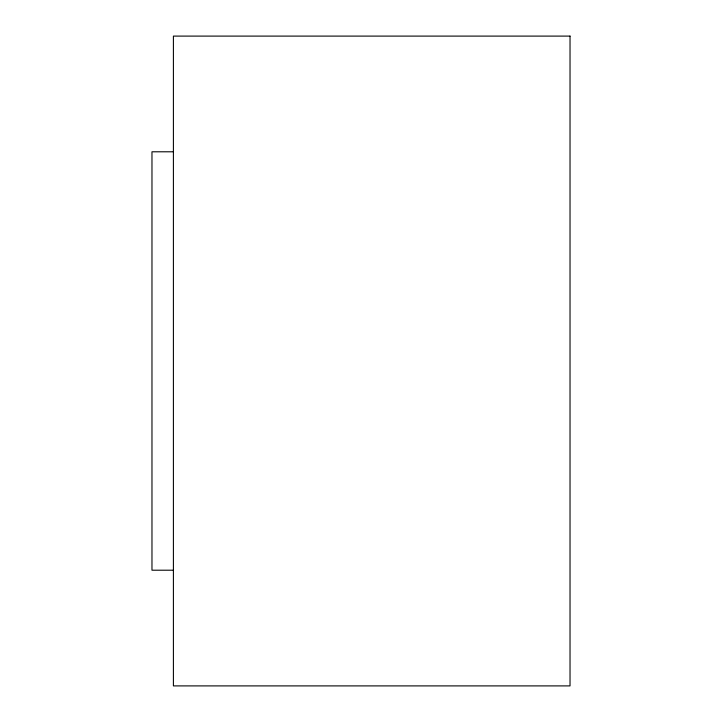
<?xml version="1.0" encoding="UTF-8"?>
<svg xmlns="http://www.w3.org/2000/svg" width="722" height="722" viewBox="0 0 722 722"><rect width="100%" height="100%" fill="white"/><g stroke="black" fill="none" stroke-linecap="round" stroke-linejoin="round"><path stroke-width="1.08" d="M173.406 151.791L151.972 151.791L151.972 570.209L173.406 570.209M570.028 36.1L173.406 36.1L173.406 685.9L570.028 685.9L570.028 36.1"/></g></svg>
